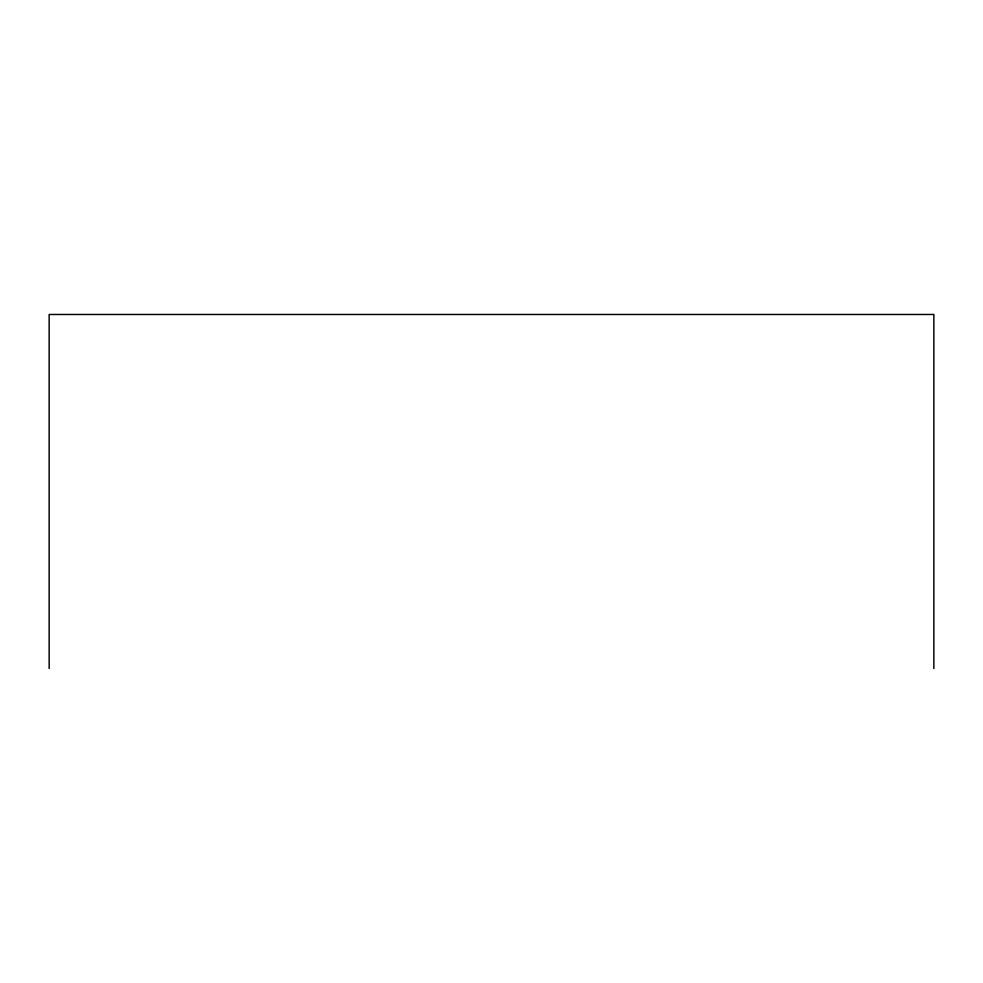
<?xml version="1.0" encoding="UTF-8"?>
<svg xmlns="http://www.w3.org/2000/svg" width="983" height="983" viewBox="0 0 983 983"><rect width="100%" height="100%" fill="white"/><g stroke="black" fill="none" stroke-linecap="round" stroke-linejoin="round"><path stroke-width="1.47" d="M933.85 668.526L933.85 314.474L49.15 314.474L49.15 668.526"/></g></svg>
